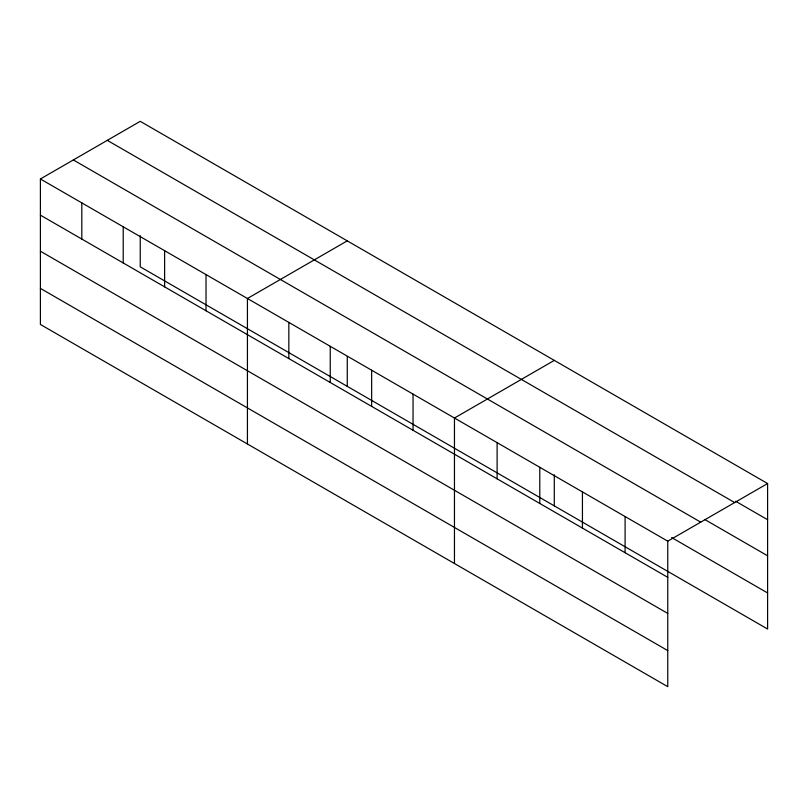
<?xml version="1.0" encoding="UTF-8"?>
<svg xmlns="http://www.w3.org/2000/svg" width="808" height="808" viewBox="0 0 808 808"><rect width="100%" height="100%" fill="white"/><g stroke="black" fill="none" stroke-linecap="round" stroke-linejoin="round"><path stroke-width="1.21" d="M667.761 613.423L667.761 541.178L40.4 178.972L40.4 324.462L667.761 686.669L667.761 613.423L40.4 251.217M140.238 235.724L140.238 266.822L767.6 629.028L767.6 483.538L140.238 121.331L40.4 178.972M347.268 240.855L247.43 298.495L247.43 443.996M554.298 360.388L454.46 418.029L454.46 563.519M667.761 541.178L767.6 483.538M735.603 501.233L767.6 519.706M107.292 140.35L734.654 502.556M704.677 519.453L767.6 555.783M73.346 159.944L700.708 522.15M671.61 537.532L767.6 592.951M40.4 215.14L667.761 577.346M40.4 288.385L667.761 650.591M625.099 516.544L625.099 552.712M582.437 491.91L582.437 528.089M554.298 474.781L554.298 505.879M539.784 467.287L539.784 503.455M497.122 442.653L497.122 478.821M413.05 394.122L413.05 430.29M371.65 370.216L371.65 406.384M347.268 356.5L347.268 386.355M330.24 346.309L330.24 382.477M288.84 322.402L288.84 358.57M206.02 274.589L206.02 310.757M164.62 250.682L164.62 286.86M123.21 226.785L123.21 262.954M81.81 202.879L81.81 239.047"/></g></svg>
